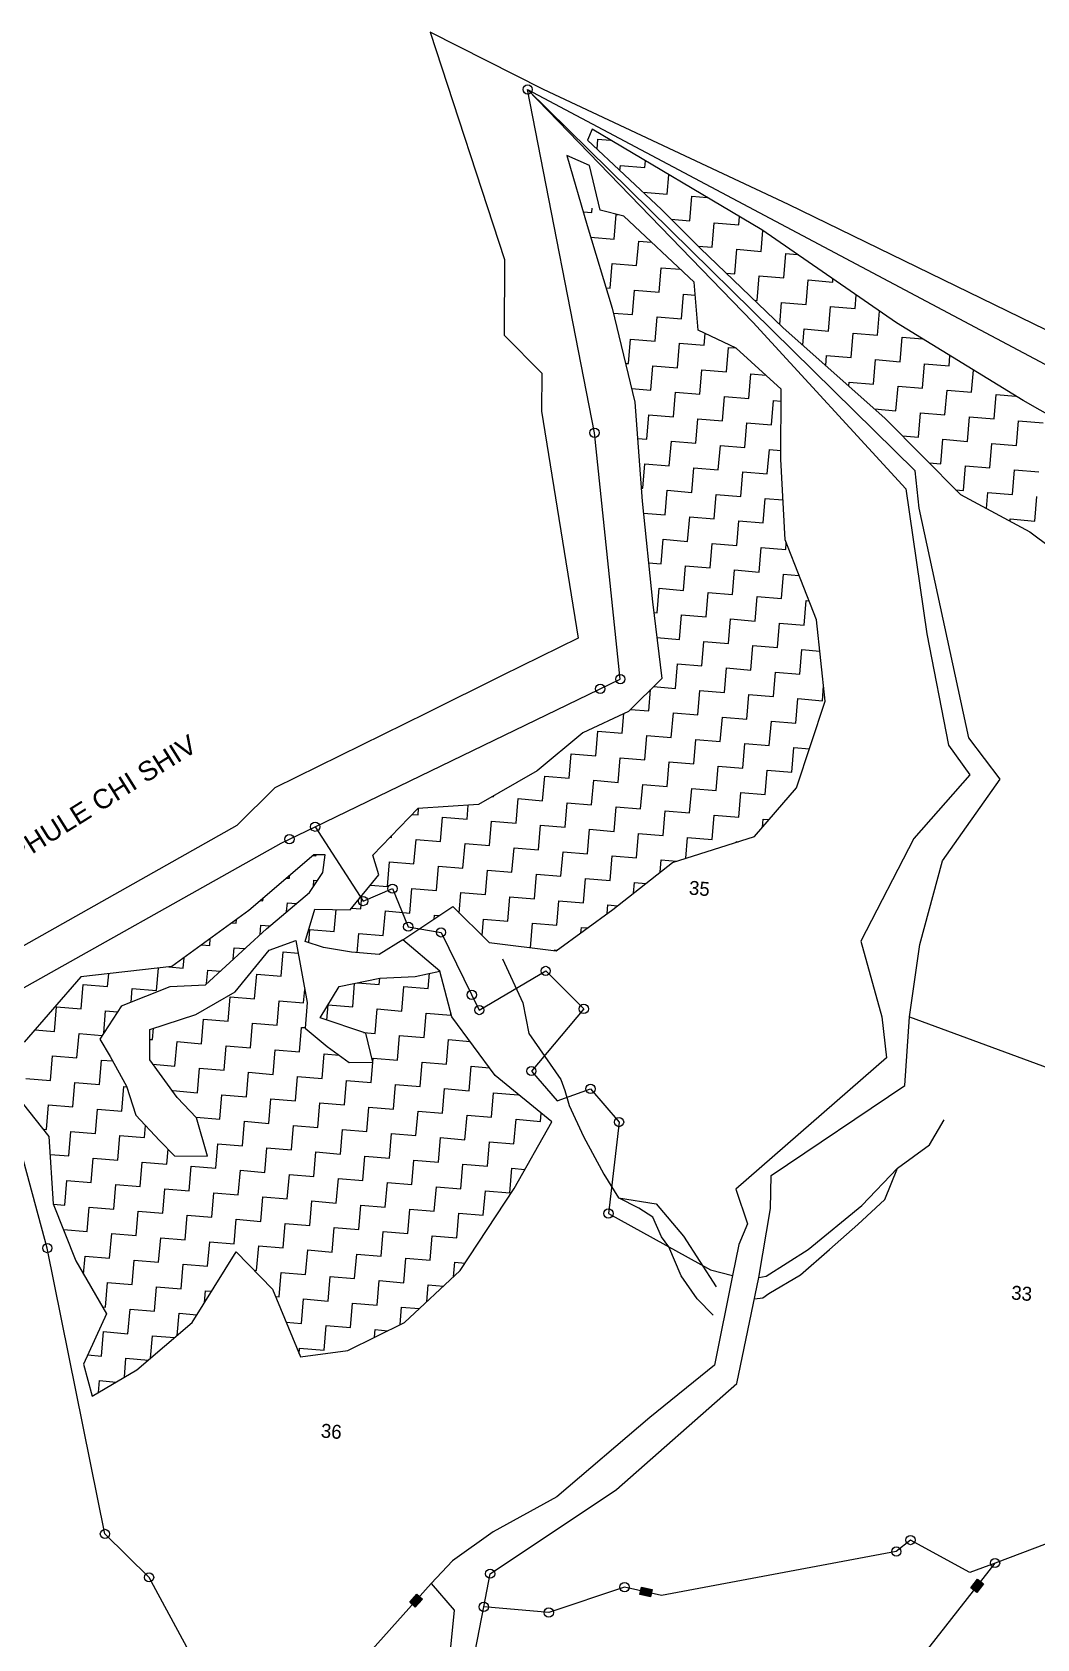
# Model space of a CAD drawing. Header units: metres. Extents: x 315709 to 318108, y 1893429 to 1895898.
# Drawn here: x 316225 to 316739, y 1894870 to 1895691 of the extents above; entities that cross this region are included whole.
import ezdxf

# ---------------------------------------------------------------- set-up
doc = ezdxf.new("R2010")
doc.units = ezdxf.units.M
doc.header["$MEASUREMENT"] = 0
for name, color, linetype in [('LINE_WATER', 4, 'Continuous'), ('POLY_HATCH', 12, 'Continuous'), ('POLY_PARCEL', 6, 'Continuous'), ('POLY_WATER', 4, 'Continuous'), ('TEXT_MAPOUT', 7, 'Continuous'), ('TEXT_PARCEL', 7, 'Continuous'), ('V_BOUND_LINE', 7, 'Continuous'), ('VILLAGE BOUNDRY', 5, 'Continuous')]:
    doc.layers.add(name, color=color, linetype=linetype)
doc.styles.get("Standard").update_dxf_attribs({"font": 'arial.ttf'})
doc.styles.add('TEXT_MAP', font='')
doc.styles.get('TEXT_MAP').set_extended_font_data('Kruti Dev 050')

msp = doc.modelspace()

# ---------------------------------------------------------------- hatches: boundary and pattern name
for points in [[(316711.68, 1894897.69), (316708.68, 1894900.04), (316705.28, 1894895.71), (316708.28, 1894893.36)], [(316424.86, 1894889.94), (316422.02, 1894892.48), (316418.35, 1894888.37), (316421.19, 1894885.83)], [(316541.4, 1894891.08), (316542.24, 1894894.8), (316536.87, 1894896.01), (316536.03, 1894892.3)]]:
    msp.add_hatch(color=256).paths.add_polyline_path(points)

# ---------------------------------------------------------------- linework, layer by layer
for p, q in [((316705.28, 1894895.71), (316708.68, 1894900.04)), ((316708.68, 1894900.04), (316711.68, 1894897.69)), ((316418.35, 1894888.37), (316422.02, 1894892.48)), ((316422.02, 1894892.48), (316424.86, 1894889.94)), ((316536.03, 1894892.3), (316536.87, 1894896.01)), ((316541.4, 1894891.08), (316536.03, 1894892.3)), ((316536.87, 1894896.01), (316542.24, 1894894.8)), ((316542.24, 1894894.8), (316541.4, 1894891.08)), ((316708.28, 1894893.36), (316705.28, 1894895.71)), ((316711.68, 1894897.69), (316708.28, 1894893.36)), ((316421.19, 1894885.83), (316418.35, 1894888.37)), ((316424.86, 1894889.94), (316421.19, 1894885.83))]:
    msp.add_line(p, q)
for centre in [(316478.65, 1895661.52), (316512.87, 1895486.03), (316526.02, 1895360.14), (316515.75, 1895355.17), (316370.04, 1895284.67), (316356.9, 1895278.31), (316409.57, 1895253.04), (316394.55, 1895246.68), (316417.6, 1895233.59), (316434.38, 1895230.67), (316487.88, 1895210.97), (316450.1, 1895198.75), (316453.94, 1895190.97), (316507.35, 1895191.58), (316480.56, 1895159.81), (316510.8, 1895150.69), (316525.39, 1895133.73), (316519.96, 1895086.98), (316233.11, 1895069.32), (316262.58, 1894923.21), (316667.1, 1894914.19), (316674.36, 1894920.08), (316717.59, 1894908.33), (316285.13, 1894901.02), (316459.48, 1894902.88), (316528.21, 1894896.02), (316456.23, 1894885.93), (316489.46, 1894883.02)]:
    msp.add_circle(centre, 2.36)
at = {"layer": 'LINE_WATER'}
for p, q in [((316465.83, 1895217.2), (316476.19, 1895194.66)), ((316476.19, 1895194.66), (316479.21, 1895178.98)), ((316479.21, 1895178.98), (316495.6, 1895155.56)), ((316495.6, 1895155.56), (316497.64, 1895149.87)), ((316497.64, 1895149.87), (316499.83, 1895142.11)), ((316499.83, 1895142.11), (316507.15, 1895126.33)), ((316684.04, 1895122.12), (316691.63, 1895134.84)), ((316507.15, 1895126.33), (316517.67, 1895107.13)), ((316667.8, 1895110.12), (316684.04, 1895122.12)), ((316517.67, 1895107.13), (316525.06, 1895095.02)), ((316649.42, 1895091.16), (316667.8, 1895110.12)), ((316661.18, 1895094.21), (316667.8, 1895110.12)), ((316525.06, 1895095.02), (316544.38, 1895091.86)), ((316535.46, 1895089.65), (316525.06, 1895095.02)), ((316542.58, 1895085.17), (316535.46, 1895089.65)), ((316544.38, 1895091.86), (316558.25, 1895075.48)), ((316622.04, 1895068.6), (316649.42, 1895091.16)), ((316647.36, 1895081.39), (316661.18, 1895094.21)), ((316547.11, 1895075.01), (316542.58, 1895085.17)), ((316632.93, 1895068.62), (316647.36, 1895081.39)), ((316550.91, 1895069.96), (316547.11, 1895075.01)), ((316558.25, 1895075.48), (316575.05, 1895049.54)), ((316557.17, 1895055.07), (316550.91, 1895069.96)), ((316600.65, 1895054.92), (316622.04, 1895068.6)), ((316618.15, 1895055.57), (316632.93, 1895068.62)), ((316565.31, 1895043.39), (316557.17, 1895055.07)), ((316596.83, 1895054.25), (316600.65, 1895054.92)), ((316602.03, 1895046.18), (316618.15, 1895055.57)), ((316573.53, 1895035.07), (316565.31, 1895043.39)), ((316594.58, 1895043.42), (316598.91, 1895043.84)), ((316598.91, 1895043.84), (316602.03, 1895046.18))]:
    msp.add_line(p, q, dxfattribs=at)
at = {"layer": 'POLY_HATCH'}
for p, q in [((316511.62, 1895641.14), (316509.23, 1895635.58)), ((316598.37, 1895589.76), (316511.62, 1895641.14)), ((316509.23, 1895635.58), (316547.16, 1895600.17)), ((316510.3, 1895622.59), (316498.69, 1895627.76)), ((316498.69, 1895627.76), (316509.03, 1895591.9)), ((316515.66, 1895599.85), (316510.3, 1895622.59)), ((316527.77, 1895596.69), (316515.66, 1895599.85)), ((316547.16, 1895600.17), (316567.01, 1895580.24)), ((316509.03, 1895591.9), (316521.89, 1895549.74)), ((316563.75, 1895562.98), (316527.77, 1895596.69)), ((316667.15, 1895542.17), (316598.37, 1895589.76)), ((316567.01, 1895580.24), (316609.11, 1895539.92)), ((316565.89, 1895538.46), (316563.75, 1895562.98)), ((316521.89, 1895549.74), (316533.48, 1895501.6)), ((316609.11, 1895539.92), (316661.44, 1895493.37)), ((316732.02, 1895502.52), (316667.15, 1895542.17)), ((316585.31, 1895529.23), (316565.89, 1895538.46)), ((316608.32, 1895508.28), (316585.31, 1895529.23)), ((316608, 1895472.55), (316608.32, 1895508.28)), ((316533.48, 1895501.6), (316537.26, 1895451.07)), ((316791.28, 1895468.65), (316732.02, 1895502.52)), ((316661.44, 1895493.37), (316699.88, 1895454.43)), ((316610.27, 1895431.27), (316608, 1895472.55)), ((316537.26, 1895451.07), (316542.49, 1895399.65)), ((316699.88, 1895454.43), (316735.4, 1895435.34)), ((316735.4, 1895435.34), (316759.71, 1895417.19)), ((316626.28, 1895390.37), (316610.27, 1895431.27)), ((316542.49, 1895399.65), (316547.22, 1895360.45)), ((316630.82, 1895348.91), (316626.28, 1895390.37)), ((316547.22, 1895360.45), (316530.19, 1895343.62)), ((316530.19, 1895343.62), (316506.8, 1895332.63)), ((316616.06, 1895304.49), (316630.82, 1895348.91)), ((316506.8, 1895332.63), (316483.47, 1895313.28)), ((316483.47, 1895313.28), (316453.46, 1895296)), ((316594.56, 1895279.65), (316616.06, 1895304.49)), ((316422.44, 1895294.03), (316399.49, 1895270.08)), ((316453.46, 1895296), (316422.44, 1895294.03)), ((316552.7, 1895266.41), (316594.56, 1895279.65)), ((316369.42, 1895270.31), (316336.19, 1895241.89)), ((316375.1, 1895270.26), (316369.42, 1895270.31)), ((316373.93, 1895261.34), (316375.1, 1895270.26)), ((316402.64, 1895260.14), (316399.49, 1895270.08)), ((316367.07, 1895251.11), (316373.93, 1895261.34)), ((316387.94, 1895242.17), (316402.64, 1895260.14)), ((316522.12, 1895242.34), (316552.7, 1895266.41)), ((316345.1, 1895232.54), (316367.07, 1895251.11)), ((316414.93, 1895226.94), (316440.34, 1895243.84)), ((316440.34, 1895243.84), (316459, 1895225.54)), ((316336.19, 1895241.89), (316296.85, 1895213.22)), ((316364.98, 1895226.08), (316369.95, 1895242.47)), ((316369.95, 1895242.47), (316387.94, 1895242.17)), ((316493.3, 1895221.16), (316522.12, 1895242.34)), ((316313.9, 1895203.95), (316345.1, 1895232.54)), ((316329.2, 1895200.27), (316346.59, 1895221.62)), ((316346.59, 1895221.62), (316360.21, 1895226.48)), ((316360.21, 1895226.48), (316365.97, 1895194.8)), ((316374.32, 1895222.9), (316364.98, 1895226.08)), ((316388.53, 1895220.52), (316374.32, 1895222.9)), ((316402.84, 1895219.32), (316388.53, 1895220.52)), ((316414.93, 1895226.94), (316402.84, 1895219.32)), ((316433.78, 1895210.91), (316414.93, 1895226.94)), ((316459, 1895225.54), (316493.3, 1895221.16)), ((316296.85, 1895213.22), (316250.32, 1895207.97)), ((316421.12, 1895208.19), (316433.78, 1895210.91)), ((316439.84, 1895187.58), (316433.78, 1895210.91)), ((316250.32, 1895207.97), (316221.25, 1895174.64)), ((316270.97, 1895193.14), (316296, 1895203.04)), ((316296, 1895203.04), (316313.9, 1895203.95)), ((316372.53, 1895187.05), (316382.27, 1895203.04)), ((316382.27, 1895203.04), (316403.04, 1895207.31)), ((316403.04, 1895207.31), (316421.12, 1895208.19)), ((316309.03, 1895188.76), (316329.2, 1895200.27)), ((316365.97, 1895194.8), (316364.87, 1895181.69)), ((316270.97, 1895193.14), (316259.93, 1895176.06)), ((316285.57, 1895181.12), (316309.03, 1895188.76)), ((316395.88, 1895179.1), (316372.53, 1895187.05)), ((316462.09, 1895157.57), (316439.84, 1895187.58)), ((316285.47, 1895165.52), (316285.57, 1895181.12)), ((316364.87, 1895181.69), (316376.1, 1895172.35)), ((316399.45, 1895164.4), (316395.88, 1895179.1)), ((316259.93, 1895176.06), (316265.2, 1895167.22)), ((316376.1, 1895172.35), (316387.43, 1895164.21)), ((316265.2, 1895167.22), (316273.55, 1895152.12)), ((316299.48, 1895146.35), (316285.47, 1895165.52)), ((316387.43, 1895164.21), (316399.45, 1895164.4)), ((316490.96, 1895133.85), (316462.09, 1895157.57)), ((316217.09, 1895147.6), (316233.98, 1895126.4)), ((316273.55, 1895152.12), (316278.31, 1895137.32)), ((316309.42, 1895135.92), (316299.48, 1895146.35)), ((316278.31, 1895137.32), (316290.44, 1895124.31)), ((316314.98, 1895116.26), (316309.42, 1895135.92)), ((316471.73, 1895099.7), (316490.96, 1895133.85)), ((316233.98, 1895126.4), (316236.06, 1895091.99)), ((316290.44, 1895124.31), (316298.19, 1895116.46)), ((316298.19, 1895116.46), (316314.98, 1895116.26)), ((316444.24, 1895057.87), (316471.73, 1895099.7)), ((316236.06, 1895091.99), (316247.72, 1895062.87)), ((316307.17, 1895031.27), (316329.62, 1895067.44)), ((316329.62, 1895067.44), (316348.22, 1895048.39)), ((316247.72, 1895062.87), (316263.35, 1895035.69)), ((316415.74, 1895031.33), (316444.24, 1895057.87)), ((316348.22, 1895048.39), (316362.46, 1895013.72)), ((316263.35, 1895035.69), (316251.69, 1895010.03)), ((316278.86, 1895007), (316307.17, 1895031.27)), ((316386.74, 1895017.02), (316415.74, 1895031.33)), ((316362.46, 1895013.72), (316386.74, 1895017.02)), ((316251.69, 1895010.03), (316256.04, 1894993.69)), ((316256.04, 1894993.69), (316278.86, 1895007))]:
    msp.add_line(p, q, dxfattribs=at)
at = {"layer": 'POLY_HATCH', "linetype": 'Continuous'}
for p, q in [((316514.13, 1895631), (316514.56, 1895636.18)), ((316514.56, 1895636.18), (316520.87, 1895635.66)), ((316525.83, 1895620.08), (316526.04, 1895622.61)), ((316526.04, 1895622.61), (316538.57, 1895621.57)), ((316538.57, 1895621.57), (316538.86, 1895625.01)), ((316550.05, 1895607.99), (316550.87, 1895617.89)), ((316537.67, 1895609.03), (316550.05, 1895607.99)), ((316561.53, 1895594.42), (316562.57, 1895606.95)), ((316562.57, 1895606.95), (316570.46, 1895606.29)), ((316506.99, 1895598.98), (316511.42, 1895598.61)), ((316511.42, 1895598.61), (316511.61, 1895600.9)), ((316522.9, 1895585.03), (316523.95, 1895597.56)), ((316523.95, 1895597.56), (316524.64, 1895597.5)), ((316552.1, 1895595.21), (316561.53, 1895594.42)), ((316573.01, 1895580.85), (316574.05, 1895593.38)), ((316574.05, 1895593.38), (316586.58, 1895592.33)), ((316586.58, 1895592.33), (316586.93, 1895596.54)), ((316598.06, 1895578.76), (316598.95, 1895589.36)), ((316510.82, 1895586.04), (316522.9, 1895585.03)), ((316534.38, 1895571.46), (316535.43, 1895583.99)), ((316535.43, 1895583.99), (316541.9, 1895583.45)), ((316565.81, 1895581.45), (316573.01, 1895580.85)), ((316520.81, 1895559.98), (316521.86, 1895572.51)), ((316521.86, 1895572.51), (316534.38, 1895571.46)), ((316584.49, 1895567.28), (316585.53, 1895579.8)), ((316585.53, 1895579.8), (316598.06, 1895578.76)), ((316609.54, 1895565.18), (316610.59, 1895577.71)), ((316610.59, 1895577.71), (316616.5, 1895577.22)), ((316545.86, 1895557.89), (316546.91, 1895570.41)), ((316546.91, 1895570.41), (316556.69, 1895569.6)), ((316580.17, 1895567.64), (316584.49, 1895567.28)), ((316595.97, 1895553.7), (316597.01, 1895566.23)), ((316597.01, 1895566.23), (316609.54, 1895565.18)), ((316621.02, 1895551.61), (316622.07, 1895564.14)), ((316622.07, 1895564.14), (316634.59, 1895563.09)), ((316634.59, 1895563.09), (316634.72, 1895564.61)), ((316518.71, 1895560.16), (316520.81, 1895559.98)), ((316532.29, 1895546.41), (316533.34, 1895558.93)), ((316533.34, 1895558.93), (316545.86, 1895557.89)), ((316557.34, 1895544.32), (316558.39, 1895556.84)), ((316558.39, 1895556.84), (316564.33, 1895556.35)), ((316646.07, 1895549.52), (316646.65, 1895556.36)), ((316594.6, 1895553.82), (316595.97, 1895553.7)), ((316607.56, 1895541.41), (316608.49, 1895552.66)), ((316608.49, 1895552.66), (316621.02, 1895551.61)), ((316632.5, 1895538.04), (316633.55, 1895550.57)), ((316633.55, 1895550.57), (316646.07, 1895549.52)), ((316657.55, 1895535.95), (316658.57, 1895548.11)), ((316522.49, 1895547.23), (316532.29, 1895546.41)), ((316543.77, 1895532.84), (316544.82, 1895545.36)), ((316544.82, 1895545.36), (316557.34, 1895544.32)), ((316530.2, 1895521.36), (316531.24, 1895533.88)), ((316531.24, 1895533.88), (316543.77, 1895532.84)), ((316555.25, 1895519.26), (316556.3, 1895531.79)), ((316556.3, 1895531.79), (316568.82, 1895530.74)), ((316568.82, 1895530.74), (316569.33, 1895536.82)), ((316619.29, 1895530.86), (316619.98, 1895539.09)), ((316619.98, 1895539.09), (316632.5, 1895538.04)), ((316643.98, 1895524.47), (316645.03, 1895536.99)), ((316645.03, 1895536.99), (316657.55, 1895535.95)), ((316669.03, 1895522.37), (316670.08, 1895534.9)), ((316670.08, 1895534.9), (316680.46, 1895534.03)), ((316580.3, 1895517.17), (316581.35, 1895529.7)), ((316581.35, 1895529.7), (316584.95, 1895529.4)), ((316631.03, 1895520.42), (316631.46, 1895525.51)), ((316631.46, 1895525.51), (316643.98, 1895524.47)), ((316655.46, 1895510.89), (316656.51, 1895523.42)), ((316656.51, 1895523.42), (316669.03, 1895522.37)), ((316694.09, 1895520.28), (316694.52, 1895525.44)), ((316528.69, 1895521.48), (316530.2, 1895521.36)), ((316541.68, 1895507.78), (316542.72, 1895520.31)), ((316542.72, 1895520.31), (316555.25, 1895519.26)), ((316566.73, 1895505.69), (316567.78, 1895518.22)), ((316567.78, 1895518.22), (316580.3, 1895517.17)), ((316591.78, 1895503.6), (316592.83, 1895516.13)), ((316592.83, 1895516.13), (316600.4, 1895515.49)), ((316680.51, 1895508.8), (316681.56, 1895521.33)), ((316681.56, 1895521.33), (316694.09, 1895520.28)), ((316705.57, 1895506.71), (316706.52, 1895518.1)), ((316531.8, 1895508.61), (316541.68, 1895507.78)), ((316553.16, 1895494.21), (316554.21, 1895506.74)), ((316554.21, 1895506.74), (316566.73, 1895505.69)), ((316642.77, 1895509.97), (316642.94, 1895511.94)), ((316642.94, 1895511.94), (316655.46, 1895510.89)), ((316666.94, 1895497.32), (316667.99, 1895509.85)), ((316667.99, 1895509.85), (316680.51, 1895508.8)), ((316691.99, 1895495.23), (316693.04, 1895507.76)), ((316693.04, 1895507.76), (316705.57, 1895506.71)), ((316578.21, 1895492.12), (316579.26, 1895504.64)), ((316579.26, 1895504.64), (316591.78, 1895503.6)), ((316603.26, 1895490.03), (316604.31, 1895502.55)), ((316604.31, 1895502.55), (316608.27, 1895502.22)), ((316655.96, 1895498.24), (316666.94, 1895497.32)), ((316717.05, 1895493.14), (316718.09, 1895505.66)), ((316718.09, 1895505.66), (316728.26, 1895504.81)), ((316539.59, 1895482.73), (316540.63, 1895495.26)), ((316540.63, 1895495.26), (316553.16, 1895494.21)), ((316564.64, 1895480.64), (316565.69, 1895493.16)), ((316565.69, 1895493.16), (316578.21, 1895492.12)), ((316589.69, 1895478.55), (316590.74, 1895491.07)), ((316590.74, 1895491.07), (316603.26, 1895490.03)), ((316678.42, 1895483.75), (316679.47, 1895496.28)), ((316679.47, 1895496.28), (316691.99, 1895495.23)), ((316703.47, 1895481.66), (316704.52, 1895494.18)), ((316704.52, 1895494.18), (316717.05, 1895493.14)), ((316728.53, 1895479.56), (316729.57, 1895492.09)), ((316729.57, 1895492.09), (316742.1, 1895491.04)), ((316534.87, 1895483.13), (316539.59, 1895482.73)), ((316670.26, 1895484.43), (316678.42, 1895483.75)), ((316689.9, 1895470.18), (316690.95, 1895482.7)), ((316690.95, 1895482.7), (316703.47, 1895481.66)), ((316551.07, 1895469.16), (316552.11, 1895481.68)), ((316552.11, 1895481.68), (316564.64, 1895480.64)), ((316576.12, 1895467.07), (316577.17, 1895479.59)), ((316577.17, 1895479.59), (316589.69, 1895478.55)), ((316601.17, 1895464.97), (316602.22, 1895477.5)), ((316602.22, 1895477.5), (316608.04, 1895477.01)), ((316714.95, 1895468.08), (316716, 1895480.61)), ((316716, 1895480.61), (316728.53, 1895479.56)), ((316537.49, 1895457.68), (316538.54, 1895470.2)), ((316538.54, 1895470.2), (316551.07, 1895469.16)), ((316562.55, 1895455.59), (316563.59, 1895468.11)), ((316563.59, 1895468.11), (316576.12, 1895467.07)), ((316587.6, 1895453.49), (316588.65, 1895466.02)), ((316588.65, 1895466.02), (316601.17, 1895464.97)), ((316683.83, 1895470.68), (316689.9, 1895470.18)), ((316701.38, 1895456.6), (316702.43, 1895469.13)), ((316702.43, 1895469.13), (316714.95, 1895468.08)), ((316726.43, 1895454.51), (316727.48, 1895467.04)), ((316727.48, 1895467.04), (316740.01, 1895465.99)), ((316536.76, 1895457.74), (316537.49, 1895457.68)), ((316548.97, 1895444.11), (316550.02, 1895456.63)), ((316550.02, 1895456.63), (316562.55, 1895455.59)), ((316574.03, 1895442.01), (316575.07, 1895454.54)), ((316575.07, 1895454.54), (316587.6, 1895453.49)), ((316599.08, 1895439.92), (316600.13, 1895452.45)), ((316600.13, 1895452.45), (316609.15, 1895451.69)), ((316697.4, 1895456.94), (316701.38, 1895456.6)), ((316713.22, 1895447.26), (316713.91, 1895455.56)), ((316713.91, 1895455.56), (316726.43, 1895454.51)), ((316737.91, 1895440.94), (316738.96, 1895453.47)), ((316537.88, 1895445.03), (316548.97, 1895444.11)), ((316560.45, 1895430.53), (316561.5, 1895443.06)), ((316561.5, 1895443.06), (316574.03, 1895442.01)), ((316585.51, 1895428.44), (316586.55, 1895440.97)), ((316586.55, 1895440.97), (316599.08, 1895439.92)), ((316725.29, 1895440.78), (316725.39, 1895441.99)), ((316725.39, 1895441.99), (316737.91, 1895440.94)), ((316546.88, 1895419.05), (316547.93, 1895431.58)), ((316547.93, 1895431.58), (316560.45, 1895430.53)), ((316571.93, 1895416.96), (316572.98, 1895429.49)), ((316572.98, 1895429.49), (316585.51, 1895428.44)), ((316596.99, 1895414.87), (316598.03, 1895427.39)), ((316598.03, 1895427.39), (316610.56, 1895426.35)), ((316610.56, 1895426.35), (316610.85, 1895429.8)), ((316540.46, 1895419.59), (316546.88, 1895419.05)), ((316558.36, 1895405.48), (316559.41, 1895418.01)), ((316559.41, 1895418.01), (316571.93, 1895416.96)), ((316583.41, 1895403.39), (316584.46, 1895415.91)), ((316584.46, 1895415.91), (316596.99, 1895414.87)), ((316608.47, 1895401.3), (316609.51, 1895413.82)), ((316609.51, 1895413.82), (316617.36, 1895413.17)), ((316544.79, 1895394), (316545.84, 1895406.53)), ((316545.84, 1895406.53), (316558.36, 1895405.48)), ((316569.84, 1895391.91), (316570.89, 1895404.43)), ((316570.89, 1895404.43), (316583.41, 1895403.39)), ((316594.89, 1895389.82), (316595.94, 1895402.34)), ((316595.94, 1895402.34), (316608.47, 1895401.3)), ((316619.95, 1895387.72), (316620.99, 1895400.25)), ((316620.99, 1895400.25), (316622.46, 1895400.13)), ((316543.16, 1895394.14), (316544.79, 1895394)), ((316556.27, 1895380.43), (316557.32, 1895392.95)), ((316557.32, 1895392.95), (316569.84, 1895391.91)), ((316581.32, 1895378.34), (316582.37, 1895390.86)), ((316582.37, 1895390.86), (316594.89, 1895389.82)), ((316606.37, 1895376.24), (316607.42, 1895388.77)), ((316607.42, 1895388.77), (316619.95, 1895387.72)), ((316544.69, 1895381.39), (316556.27, 1895380.43)), ((316567.75, 1895366.86), (316568.8, 1895379.38)), ((316568.8, 1895379.38), (316581.32, 1895378.34)), ((316592.8, 1895364.76), (316593.85, 1895377.29)), ((316593.85, 1895377.29), (316606.37, 1895376.24)), ((316617.85, 1895362.67), (316618.9, 1895375.2)), ((316618.9, 1895375.2), (316628.02, 1895374.44)), ((316554.18, 1895355.38), (316555.22, 1895367.9)), ((316555.22, 1895367.9), (316567.75, 1895366.86)), ((316579.23, 1895353.28), (316580.28, 1895365.81)), ((316580.28, 1895365.81), (316592.8, 1895364.76)), ((316604.28, 1895351.19), (316605.33, 1895363.72)), ((316605.33, 1895363.72), (316617.85, 1895362.67)), ((316540.6, 1895343.9), (316541.52, 1895354.81)), ((316543.03, 1895356.31), (316554.18, 1895355.38)), ((316565.66, 1895341.8), (316566.7, 1895354.33)), ((316566.7, 1895354.33), (316579.23, 1895353.28)), ((316590.71, 1895339.71), (316591.76, 1895352.24)), ((316591.76, 1895352.24), (316604.28, 1895351.19)), ((316629.33, 1895349.1), (316629.97, 1895356.67)), ((316527.03, 1895332.42), (316527.88, 1895342.53)), ((316531.27, 1895344.68), (316540.6, 1895343.9)), ((316552.08, 1895330.32), (316553.13, 1895342.85)), ((316553.13, 1895342.85), (316565.66, 1895341.8)), ((316615.76, 1895337.62), (316616.81, 1895350.14)), ((316616.81, 1895350.14), (316629.33, 1895349.1)), ((316577.14, 1895328.23), (316578.18, 1895340.76)), ((316578.18, 1895340.76), (316590.71, 1895339.71)), ((316602.19, 1895326.14), (316603.24, 1895338.66)), ((316603.24, 1895338.66), (316615.76, 1895337.62)), ((316513.46, 1895320.94), (316514.51, 1895333.46)), ((316514.51, 1895333.46), (316527.03, 1895332.42)), ((316538.51, 1895318.84), (316539.56, 1895331.37)), ((316539.56, 1895331.37), (316552.08, 1895330.32)), ((316563.56, 1895316.75), (316564.61, 1895329.28)), ((316564.61, 1895329.28), (316577.14, 1895328.23)), ((316588.62, 1895314.66), (316589.66, 1895327.18)), ((316589.66, 1895327.18), (316602.19, 1895326.14)), ((316499.89, 1895309.46), (316500.93, 1895321.98)), ((316500.93, 1895321.98), (316513.46, 1895320.94)), ((316524.94, 1895307.36), (316525.99, 1895319.89)), ((316525.99, 1895319.89), (316538.51, 1895318.84)), ((316549.99, 1895305.27), (316551.04, 1895317.8)), ((316551.04, 1895317.8), (316563.56, 1895316.75)), ((316613.67, 1895312.57), (316614.72, 1895325.09)), ((316614.72, 1895325.09), (316622.68, 1895324.43)), ((316486.31, 1895297.97), (316487.36, 1895310.5)), ((316487.36, 1895310.5), (316499.89, 1895309.46)), ((316575.05, 1895303.18), (316576.09, 1895315.7)), ((316576.09, 1895315.7), (316588.62, 1895314.66)), ((316600.1, 1895301.09), (316601.14, 1895313.61)), ((316601.14, 1895313.61), (316613.67, 1895312.57)), ((316511.37, 1895295.88), (316512.41, 1895308.41)), ((316512.41, 1895308.41), (316524.94, 1895307.36)), ((316536.42, 1895293.79), (316537.47, 1895306.32)), ((316537.47, 1895306.32), (316549.99, 1895305.27)), ((316561.47, 1895291.7), (316562.52, 1895304.22)), ((316562.52, 1895304.22), (316575.05, 1895303.18)), ((316586.53, 1895289.61), (316587.57, 1895302.13)), ((316587.57, 1895302.13), (316600.1, 1895301.09)), ((316422.64, 1895290.68), (316422.92, 1895294.06)), ((316447.69, 1895288.59), (316448.28, 1895295.67)), ((316460.62, 1895300.12), (316461.26, 1895300.07)), ((316461.26, 1895300.07), (316461.3, 1895300.51)), ((316472.74, 1895286.49), (316473.79, 1895299.02)), ((316473.79, 1895299.02), (316486.31, 1895297.97)), ((316497.79, 1895284.4), (316498.84, 1895296.93)), ((316498.84, 1895296.93), (316511.37, 1895295.88)), ((316522.85, 1895282.31), (316523.89, 1895294.84)), ((316523.89, 1895294.84), (316536.42, 1895293.79)), ((316419.49, 1895290.94), (316422.64, 1895290.68)), ((316434.12, 1895277.11), (316435.16, 1895289.63)), ((316435.16, 1895289.63), (316447.69, 1895288.59)), ((316459.17, 1895275.01), (316460.22, 1895287.54)), ((316460.22, 1895287.54), (316472.74, 1895286.49)), ((316484.22, 1895272.92), (316485.27, 1895285.45)), ((316485.27, 1895285.45), (316497.79, 1895284.4)), ((316547.9, 1895280.22), (316548.95, 1895292.74)), ((316548.95, 1895292.74), (316561.47, 1895291.7)), ((316572.95, 1895278.13), (316574, 1895290.65)), ((316574, 1895290.65), (316586.53, 1895289.61)), ((316598.71, 1895284.45), (316599.05, 1895288.56)), ((316599.05, 1895288.56), (316602.05, 1895288.31)), ((316408.29, 1895279.26), (316409.06, 1895279.2)), ((316409.06, 1895279.2), (316409.14, 1895280.15)), ((316420.54, 1895265.63), (316421.59, 1895278.15)), ((316421.59, 1895278.15), (316434.12, 1895277.11)), ((316509.28, 1895270.83), (316510.32, 1895283.36)), ((316510.32, 1895283.36), (316522.85, 1895282.31)), ((316534.33, 1895268.74), (316535.37, 1895281.26)), ((316535.37, 1895281.26), (316547.9, 1895280.22)), ((316559.54, 1895268.58), (316560.43, 1895279.17)), ((316560.43, 1895279.17), (316572.95, 1895278.13)), ((316585.45, 1895276.77), (316585.48, 1895277.08)), ((316585.48, 1895277.08), (316586.22, 1895277.02)), ((316368.98, 1895269.93), (316370.44, 1895269.81)), ((316370.44, 1895269.81), (316370.48, 1895270.3)), ((316445.6, 1895263.53), (316446.64, 1895276.06)), ((316446.64, 1895276.06), (316459.17, 1895275.01)), ((316470.65, 1895261.44), (316471.7, 1895273.97)), ((316471.7, 1895273.97), (316484.22, 1895272.92)), ((316495.7, 1895259.35), (316496.75, 1895271.88)), ((316496.75, 1895271.88), (316509.28, 1895270.83)), ((316520.76, 1895257.26), (316521.8, 1895269.78)), ((316521.8, 1895269.78), (316534.33, 1895268.74)), ((316406.97, 1895254.15), (316408.02, 1895266.67)), ((316408.02, 1895266.67), (316420.54, 1895265.63)), ((316432.02, 1895252.05), (316433.07, 1895264.58)), ((316433.07, 1895264.58), (316445.6, 1895263.53)), ((316457.08, 1895249.96), (316458.12, 1895262.49)), ((316458.12, 1895262.49), (316470.65, 1895261.44)), ((316482.13, 1895247.87), (316483.18, 1895260.4)), ((316483.18, 1895260.4), (316495.7, 1895259.35)), ((316546.33, 1895261.4), (316546.85, 1895267.69)), ((316546.85, 1895267.69), (316554.68, 1895267.04)), ((316355.55, 1895258.44), (316356.87, 1895258.33)), ((316356.87, 1895258.33), (316356.98, 1895259.67)), ((316369.14, 1895254.19), (316369.39, 1895257.29)), ((316369.39, 1895257.29), (316371.11, 1895257.14)), ((316398.33, 1895254.87), (316406.97, 1895254.15)), ((316418.45, 1895240.57), (316419.5, 1895253.1)), ((316419.5, 1895253.1), (316432.02, 1895252.05)), ((316507.18, 1895245.78), (316508.23, 1895258.3)), ((316508.23, 1895258.3), (316520.76, 1895257.26)), ((316532.83, 1895250.77), (316533.28, 1895256.21)), ((316533.28, 1895256.21), (316539.12, 1895255.72)), ((316342.11, 1895246.95), (316343.29, 1895246.85)), ((316343.29, 1895246.85), (316343.39, 1895248.05)), ((316355.44, 1895241.28), (316355.82, 1895245.81)), ((316355.82, 1895245.81), (316360.35, 1895245.43)), ((316393.4, 1895242.67), (316393.97, 1895249.54)), ((316443.68, 1895240.57), (316444.55, 1895251.01)), ((316444.55, 1895251.01), (316457.08, 1895249.96)), ((316468.56, 1895236.39), (316469.6, 1895248.92)), ((316469.6, 1895248.92), (316482.13, 1895247.87)), ((316493.61, 1895234.3), (316494.66, 1895246.82)), ((316494.66, 1895246.82), (316507.18, 1895245.78)), ((316519.34, 1895240.29), (316519.71, 1895244.73)), ((316519.71, 1895244.73), (316524.64, 1895244.32)), ((316327.5, 1895235.56), (316329.72, 1895235.37)), ((316329.72, 1895235.37), (316329.88, 1895237.29)), ((316379.83, 1895231.19), (316380.75, 1895242.29)), ((316388.67, 1895243.06), (316393.4, 1895242.67)), ((316404.88, 1895229.09), (316405.93, 1895241.62)), ((316405.93, 1895241.62), (316418.45, 1895240.57)), ((316430.81, 1895237.5), (316430.98, 1895239.53)), ((316430.98, 1895239.53), (316433.54, 1895239.31)), ((316455.34, 1895229.14), (316456.03, 1895237.44)), ((316456.03, 1895237.44), (316468.56, 1895236.39)), ((316316.15, 1895223.89), (316316.45, 1895227.5)), ((316341.85, 1895229.56), (316342.25, 1895234.33)), ((316342.25, 1895234.33), (316346.77, 1895233.95)), ((316366.74, 1895225.48), (316367.3, 1895232.23)), ((316367.3, 1895232.23), (316379.83, 1895231.19)), ((316391.53, 1895220.27), (316392.35, 1895230.14)), ((316392.35, 1895230.14), (316404.88, 1895229.09)), ((316480.04, 1895222.85), (316481.08, 1895235.34)), ((316481.08, 1895235.34), (316493.61, 1895234.3)), ((316505.9, 1895230.42), (316506.14, 1895233.25)), ((316506.14, 1895233.25), (316509.39, 1895232.98)), ((316311.97, 1895224.24), (316316.15, 1895223.89)), ((316328.19, 1895217.05), (316328.68, 1895222.84)), ((316328.68, 1895222.84), (316334.03, 1895222.4)), ((316352.68, 1895208.23), (316353.73, 1895220.75)), ((316353.73, 1895220.75), (316361.37, 1895220.11)), ((316492.52, 1895221.26), (316492.56, 1895221.77)), ((316492.56, 1895221.77), (316493.98, 1895221.65)), ((316289, 1895200.93), (316289.97, 1895212.44)), ((316295.18, 1895213.03), (316302.58, 1895212.41)), ((316302.58, 1895212.41), (316303.02, 1895217.71)), ((316314.53, 1895204.53), (316315.1, 1895211.36)), ((316315.1, 1895211.36), (316321.42, 1895210.84)), ((316250.38, 1895191.54), (316251.43, 1895204.07)), ((316251.43, 1895204.07), (316263.95, 1895203.02)), ((316263.95, 1895203.02), (316264.5, 1895209.57)), ((316339.11, 1895196.75), (316340.16, 1895209.27)), ((316340.16, 1895209.27), (316352.68, 1895208.23)), ((316389.22, 1895192.56), (316390.23, 1895204.67)), ((316391.67, 1895204.97), (316402.79, 1895204.04)), ((316402.79, 1895204.04), (316403.06, 1895207.31)), ((316414.27, 1895190.47), (316415.31, 1895203)), ((316415.31, 1895203), (316427.84, 1895201.95)), ((316427.84, 1895201.95), (316428.49, 1895209.78)), ((316275.9, 1895195.09), (316276.48, 1895201.98)), ((316276.48, 1895201.98), (316289, 1895200.93)), ((316325.54, 1895185.27), (316326.58, 1895197.79)), ((316326.58, 1895197.79), (316339.11, 1895196.75)), ((316350.59, 1895183.17), (316351.64, 1895195.7)), ((316351.64, 1895195.7), (316364.16, 1895194.65)), ((316364.16, 1895194.65), (316364.74, 1895201.56)), ((316236.81, 1895180.06), (316237.85, 1895192.59)), ((316237.85, 1895192.59), (316250.38, 1895191.54)), ((316261.96, 1895179.2), (316262.91, 1895190.5)), ((316262.91, 1895190.5), (316268.94, 1895189.99)), ((316311.97, 1895173.79), (316313.01, 1895186.31)), ((316313.01, 1895186.31), (316325.54, 1895185.27)), ((316376.04, 1895185.86), (316376.69, 1895193.61)), ((316376.69, 1895193.61), (316389.22, 1895192.56)), ((316400.7, 1895178.99), (316401.74, 1895191.52)), ((316401.74, 1895191.52), (316414.27, 1895190.47)), ((316425.75, 1895176.9), (316426.79, 1895189.42)), ((316426.79, 1895189.42), (316439.32, 1895188.38)), ((316439.32, 1895188.38), (316439.4, 1895189.27)), ((316226.72, 1895180.91), (316236.81, 1895180.06)), ((316248.29, 1895166.49), (316249.33, 1895179.02)), ((316249.33, 1895179.02), (316261.21, 1895178.03)), ((316286.91, 1895175.88), (316287.4, 1895181.71)), ((316337.02, 1895171.69), (316338.06, 1895184.22)), ((316338.06, 1895184.22), (316350.59, 1895183.17)), ((316362.07, 1895169.6), (316363.12, 1895182.13)), ((316363.12, 1895182.13), (316364.9, 1895181.98)), ((316394.75, 1895179.49), (316400.7, 1895178.99)), ((316412.18, 1895165.42), (316413.22, 1895177.94)), ((316413.22, 1895177.94), (316425.75, 1895176.9)), ((316285.54, 1895175.99), (316286.91, 1895175.88)), ((316298.39, 1895162.31), (316299.44, 1895174.83)), ((316299.44, 1895174.83), (316311.97, 1895173.79)), ((316323.45, 1895160.21), (316324.49, 1895172.74)), ((316324.49, 1895172.74), (316337.02, 1895171.69)), ((316348.5, 1895158.12), (316349.54, 1895170.65)), ((316349.54, 1895170.65), (316362.07, 1895169.6)), ((316437.23, 1895163.32), (316438.27, 1895175.85)), ((316438.27, 1895175.85), (316449.21, 1895174.94)), ((316234.71, 1895155.01), (316235.76, 1895167.54)), ((316235.76, 1895167.54), (316248.29, 1895166.49)), ((316259.77, 1895152.92), (316260.81, 1895165.44)), ((316260.81, 1895165.44), (316266.44, 1895164.97)), ((316287.14, 1895163.25), (316298.39, 1895162.31)), ((316373.55, 1895156.03), (316374.6, 1895168.56)), ((316374.6, 1895168.56), (316382.28, 1895167.91)), ((316398.6, 1895153.94), (316399.65, 1895166.46)), ((316399.65, 1895166.46), (316412.18, 1895165.42)), ((316423.66, 1895151.84), (316424.7, 1895164.37)), ((316424.7, 1895164.37), (316437.23, 1895163.32)), ((316448.71, 1895149.75), (316449.75, 1895162.28)), ((316449.75, 1895162.28), (316459.18, 1895161.49)), ((316222.19, 1895156.06), (316234.71, 1895155.01)), ((316246.2, 1895141.44), (316247.24, 1895153.96)), ((316247.24, 1895153.96), (316259.77, 1895152.92)), ((316309.87, 1895148.73), (316310.92, 1895161.26)), ((316310.92, 1895161.26), (316323.45, 1895160.21)), ((316334.93, 1895146.64), (316335.97, 1895159.17)), ((316335.97, 1895159.17), (316348.5, 1895158.12)), ((316359.98, 1895144.55), (316361.02, 1895157.07)), ((316361.02, 1895157.07), (316373.55, 1895156.03)), ((316385.03, 1895142.46), (316386.08, 1895154.98)), ((316386.08, 1895154.98), (316398.6, 1895153.94)), ((316271.25, 1895139.35), (316272.29, 1895151.87)), ((316272.29, 1895151.87), (316273.66, 1895151.76)), ((316297.31, 1895149.33), (316297.35, 1895149.78)), ((316297.35, 1895149.78), (316309.87, 1895148.73)), ((316321.35, 1895135.16), (316322.4, 1895147.69)), ((316322.4, 1895147.69), (316334.93, 1895146.64)), ((316346.41, 1895133.07), (316347.45, 1895145.59)), ((316347.45, 1895145.59), (316359.98, 1895144.55)), ((316410.08, 1895140.36), (316411.13, 1895152.89)), ((316411.13, 1895152.89), (316423.66, 1895151.84)), ((316435.14, 1895138.27), (316436.18, 1895150.8)), ((316436.18, 1895150.8), (316448.71, 1895149.75)), ((316460.19, 1895136.18), (316461.23, 1895148.71)), ((316461.23, 1895148.71), (316473.76, 1895147.66)), ((316473.76, 1895147.66), (316473.79, 1895147.96)), ((316232.62, 1895129.96), (316233.67, 1895142.48)), ((316233.67, 1895142.48), (316246.2, 1895141.44)), ((316257.68, 1895127.87), (316258.72, 1895140.39)), ((316258.72, 1895140.39), (316271.25, 1895139.35)), ((316371.46, 1895130.98), (316372.5, 1895143.5)), ((316372.5, 1895143.5), (316385.03, 1895142.46)), ((316396.51, 1895128.88), (316397.56, 1895141.41)), ((316397.56, 1895141.41), (316410.08, 1895140.36)), ((316421.56, 1895126.79), (316422.61, 1895139.32)), ((316422.61, 1895139.32), (316435.14, 1895138.27)), ((316446.62, 1895124.7), (316447.66, 1895137.23)), ((316447.66, 1895137.23), (316460.19, 1895136.18)), ((316485.24, 1895134.09), (316485.59, 1895138.27)), ((316231.04, 1895130.09), (316232.62, 1895129.96)), ((316244.1, 1895116.39), (316245.15, 1895128.91)), ((316245.15, 1895128.91), (316257.68, 1895127.87)), ((316282.73, 1895125.77), (316283.25, 1895132.02)), ((316309.18, 1895136.18), (316321.35, 1895135.16)), ((316332.83, 1895121.59), (316333.88, 1895134.11)), ((316333.88, 1895134.11), (316346.41, 1895133.07)), ((316357.89, 1895119.5), (316358.93, 1895132.02)), ((316358.93, 1895132.02), (316371.46, 1895130.98)), ((316382.94, 1895117.4), (316383.98, 1895129.93)), ((316383.98, 1895129.93), (316396.51, 1895128.88)), ((316471.67, 1895122.61), (316472.71, 1895135.13)), ((316472.71, 1895135.13), (316485.24, 1895134.09)), ((316269.16, 1895114.29), (316270.2, 1895126.82)), ((316270.2, 1895126.82), (316282.73, 1895125.77)), ((316319.26, 1895110.11), (316320.31, 1895122.63)), ((316320.31, 1895122.63), (316332.83, 1895121.59)), ((316344.31, 1895108.02), (316345.36, 1895120.54)), ((316345.36, 1895120.54), (316357.89, 1895119.5)), ((316407.99, 1895115.31), (316409.04, 1895127.84)), ((316409.04, 1895127.84), (316421.56, 1895126.79)), ((316433.04, 1895113.22), (316434.09, 1895125.75)), ((316434.09, 1895125.75), (316446.62, 1895124.7)), ((316458.1, 1895111.13), (316459.14, 1895123.65)), ((316459.14, 1895123.65), (316471.67, 1895122.61)), ((316234.54, 1895117.18), (316244.1, 1895116.39)), ((316255.58, 1895102.81), (316256.63, 1895115.34)), ((316256.63, 1895115.34), (316269.16, 1895114.29)), ((316280.64, 1895100.72), (316281.68, 1895113.25)), ((316281.68, 1895113.25), (316294.21, 1895112.2)), ((316294.21, 1895112.2), (316294.85, 1895119.84)), ((316369.37, 1895105.92), (316370.41, 1895118.45)), ((316370.41, 1895118.45), (316382.94, 1895117.4)), ((316394.42, 1895103.83), (316395.46, 1895116.36)), ((316395.46, 1895116.36), (316407.99, 1895115.31)), ((316419.47, 1895101.74), (316420.52, 1895114.27)), ((316420.52, 1895114.27), (316433.04, 1895113.22)), ((316305.69, 1895098.63), (316306.73, 1895111.15)), ((316306.73, 1895111.15), (316319.26, 1895110.11)), ((316330.74, 1895096.54), (316331.79, 1895109.06)), ((316331.79, 1895109.06), (316344.31, 1895108.02)), ((316355.79, 1895094.44), (316356.84, 1895106.97)), ((316356.84, 1895106.97), (316369.37, 1895105.92)), ((316380.85, 1895092.35), (316381.89, 1895104.88)), ((316381.89, 1895104.88), (316394.42, 1895103.83)), ((316444.52, 1895099.65), (316445.57, 1895112.17)), ((316445.57, 1895112.17), (316458.1, 1895111.13)), ((316469.58, 1895097.55), (316470.62, 1895110.08)), ((316470.62, 1895110.08), (316477.26, 1895109.53)), ((316242.01, 1895091.33), (316243.06, 1895103.86)), ((316243.06, 1895103.86), (316255.58, 1895102.81)), ((316267.06, 1895089.24), (316268.11, 1895101.77)), ((316268.11, 1895101.77), (316280.64, 1895100.72)), ((316292.12, 1895087.15), (316293.16, 1895099.67)), ((316293.16, 1895099.67), (316305.69, 1895098.63)), ((316317.17, 1895085.06), (316318.21, 1895097.58)), ((316318.21, 1895097.58), (316330.74, 1895096.54)), ((316405.9, 1895090.26), (316406.94, 1895102.79)), ((316406.94, 1895102.79), (316419.47, 1895101.74)), ((316430.95, 1895088.17), (316432, 1895100.69)), ((316432, 1895100.69), (316444.52, 1895099.65)), ((316456, 1895086.07), (316457.05, 1895098.6)), ((316457.05, 1895098.6), (316469.58, 1895097.55)), ((316236.13, 1895091.82), (316242.01, 1895091.33)), ((316253.49, 1895077.76), (316254.54, 1895090.29)), ((316254.54, 1895090.29), (316267.06, 1895089.24)), ((316278.54, 1895075.67), (316279.59, 1895088.19)), ((316279.59, 1895088.19), (316292.12, 1895087.15)), ((316342.22, 1895082.96), (316343.27, 1895095.49)), ((316343.27, 1895095.49), (316355.79, 1895094.44)), ((316367.27, 1895080.87), (316368.32, 1895093.4)), ((316368.32, 1895093.4), (316380.85, 1895092.35)), ((316392.33, 1895078.78), (316393.37, 1895091.3)), ((316393.37, 1895091.3), (316405.9, 1895090.26)), ((316417.38, 1895076.69), (316418.42, 1895089.21)), ((316418.42, 1895089.21), (316430.95, 1895088.17)), ((316303.6, 1895073.58), (316304.64, 1895086.1)), ((316304.64, 1895086.1), (316317.17, 1895085.06)), ((316328.65, 1895071.48), (316329.69, 1895084.01)), ((316329.69, 1895084.01), (316342.22, 1895082.96)), ((316353.7, 1895069.39), (316354.75, 1895081.92)), ((316354.75, 1895081.92), (316367.27, 1895080.87)), ((316378.75, 1895067.3), (316379.8, 1895079.82)), ((316379.8, 1895079.82), (316392.33, 1895078.78)), ((316442.43, 1895074.59), (316443.48, 1895087.12)), ((316443.48, 1895087.12), (316456, 1895086.07)), ((316241.35, 1895078.77), (316253.49, 1895077.76)), ((316264.97, 1895064.19), (316266.02, 1895076.71)), ((316266.02, 1895076.71), (316278.54, 1895075.67)), ((316290.02, 1895062.1), (316291.07, 1895074.62)), ((316291.07, 1895074.62), (316303.6, 1895073.58)), ((316315.08, 1895060), (316316.12, 1895072.53)), ((316316.12, 1895072.53), (316328.65, 1895071.48)), ((316403.81, 1895065.21), (316404.85, 1895077.73)), ((316404.85, 1895077.73), (316417.38, 1895076.69)), ((316428.86, 1895063.11), (316429.9, 1895075.64)), ((316429.9, 1895075.64), (316442.43, 1895074.59)), ((316251.67, 1895056), (316252.44, 1895065.23)), ((316252.44, 1895065.23), (316264.97, 1895064.19)), ((316276.45, 1895050.62), (316277.5, 1895063.14)), ((316277.5, 1895063.14), (316290.02, 1895062.1)), ((316340.13, 1895057.91), (316341.17, 1895070.44)), ((316341.17, 1895070.44), (316353.7, 1895069.39)), ((316365.18, 1895055.82), (316366.23, 1895068.34)), ((316366.23, 1895068.34), (316378.75, 1895067.3)), ((316390.23, 1895053.73), (316391.28, 1895066.25)), ((316391.28, 1895066.25), (316403.81, 1895065.21)), ((316415.29, 1895051.63), (316416.33, 1895064.16)), ((316416.33, 1895064.16), (316428.86, 1895063.11)), ((316301.5, 1895048.52), (316302.55, 1895061.05)), ((316302.55, 1895061.05), (316315.08, 1895060)), ((316338.81, 1895058.02), (316340.13, 1895057.91)), ((316351.61, 1895044.34), (316352.65, 1895056.86)), ((316352.65, 1895056.86), (316365.18, 1895055.82)), ((316376.66, 1895042.25), (316377.71, 1895054.77)), ((316377.71, 1895054.77), (316390.23, 1895053.73)), ((316440.76, 1895054.63), (316441.38, 1895062.07)), ((316441.38, 1895062.07), (316446.71, 1895061.62)), ((316262.88, 1895039.14), (316263.92, 1895051.66)), ((316263.92, 1895051.66), (316276.45, 1895050.62)), ((316287.93, 1895037.04), (316288.98, 1895049.57)), ((316288.98, 1895049.57), (316301.5, 1895048.52)), ((316313.53, 1895041.52), (316314.03, 1895047.48)), ((316314.03, 1895047.48), (316317.07, 1895047.22)), ((316401.71, 1895040.15), (316402.76, 1895052.68)), ((316402.76, 1895052.68), (316415.29, 1895051.63)), ((316427.09, 1895041.9), (316427.81, 1895050.59)), ((316427.81, 1895050.59), (316435.71, 1895049.93)), ((316261.3, 1895039.27), (316262.88, 1895039.14)), ((316349.82, 1895044.49), (316351.61, 1895044.34)), ((316363.09, 1895030.77), (316364.13, 1895043.29)), ((316364.13, 1895043.29), (316376.66, 1895042.25)), ((316388.14, 1895028.67), (316389.19, 1895041.2)), ((316389.19, 1895041.2), (316401.71, 1895040.15)), ((316413.5, 1895030.23), (316414.24, 1895039.11)), ((316414.24, 1895039.11), (316423.28, 1895038.35)), ((316274.36, 1895025.56), (316275.4, 1895038.09)), ((316275.4, 1895038.09), (316287.93, 1895037.04)), ((316299.51, 1895024.71), (316300.46, 1895036)), ((316300.46, 1895036), (316309.63, 1895035.23)), ((316355.19, 1895031.43), (316363.09, 1895030.77)), ((316260.79, 1895014.08), (316261.83, 1895026.61)), ((316261.83, 1895026.61), (316274.36, 1895025.56)), ((316285.93, 1895013.06), (316286.88, 1895024.52)), ((316286.88, 1895024.52), (316298.19, 1895023.57)), ((316374.57, 1895017.19), (316375.61, 1895029.72)), ((316375.61, 1895029.72), (316388.14, 1895028.67)), ((316400.34, 1895023.73), (316400.67, 1895027.63)), ((316400.67, 1895027.63), (316407.14, 1895027.09)), ((316253.8, 1895014.67), (316260.79, 1895014.08)), ((316361.8, 1895015.33), (316362.04, 1895018.24)), ((316362.04, 1895018.24), (316374.57, 1895017.19)), ((316272.5, 1895003.29), (316273.31, 1895013.04)), ((316273.31, 1895013.04), (316284.78, 1895012.08)), ((316259.24, 1894995.56), (316259.74, 1895001.56)), ((316259.74, 1895001.56), (316268.29, 1895000.84))]:
    msp.add_line(p, q, dxfattribs=at)
at = {"layer": 'POLY_PARCEL'}
for p, q in [((316370.04, 1895284.67), (316394.55, 1895246.68)), ((316394.55, 1895246.68), (316409.57, 1895253.04)), ((316409.57, 1895253.04), (316417.6, 1895233.59)), ((316417.6, 1895233.59), (316434.38, 1895230.67)), ((316434.38, 1895230.67), (316453.94, 1895190.97)), ((316453.94, 1895190.97), (316487.88, 1895210.97)), ((316487.88, 1895210.97), (316507.35, 1895191.58)), ((316233.11, 1895069.32), (316200.13, 1895190.72)), ((316507.35, 1895191.58), (316480.56, 1895159.81)), ((316673.9, 1895187.51), (316745.02, 1895161.31)), ((316480.56, 1895159.81), (316493.76, 1895144.5)), ((316493.76, 1895144.5), (316510.8, 1895150.69)), ((316510.8, 1895150.69), (316525.39, 1895133.73)), ((316525.39, 1895133.73), (316519.96, 1895086.98)), ((316519.96, 1895086.98), (316572.2, 1895058.25)), ((316262.58, 1894923.21), (316233.11, 1895069.32)), ((316572.2, 1895058.25), (316583.45, 1895055.34)), ((316765.93, 1894926.5), (316717.59, 1894908.33)), ((316285.13, 1894901.02), (316262.58, 1894923.21)), ((316674.36, 1894920.08), (316667.1, 1894914.19)), ((316704.67, 1894903.47), (316674.36, 1894920.08)), ((316667.1, 1894914.19), (316547.09, 1894891.74)), ((316632.33, 1894799.47), (316717.59, 1894908.33)), ((316717.59, 1894908.33), (316704.67, 1894903.47)), ((316304.51, 1894865.4), (316285.13, 1894901.02)), ((316429.36, 1894897.83), (316397.8, 1894862.54)), ((316528.21, 1894896.02), (316489.46, 1894883.02)), ((316547.09, 1894891.74), (316528.21, 1894896.02)), ((316489.46, 1894883.02), (316456.23, 1894885.93))]:
    msp.add_line(p, q, dxfattribs=at)
at = {"layer": 'POLY_WATER'}
for p, q in [((316676.78, 1895466.66), (316478.65, 1895661.52)), ((316478.65, 1895661.52), (316593.8, 1895542.6)), ((316593.8, 1895542.6), (316672, 1895457.38)), ((316678.77, 1895447.56), (316676.78, 1895466.66)), ((316672, 1895457.38), (316682.67, 1895383.28)), ((316704.14, 1895330.15), (316678.77, 1895447.56)), ((316682.67, 1895383.28), (316693.71, 1895326.39)), ((316693.71, 1895326.39), (316704.66, 1895311.17)), ((316720.28, 1895309.03), (316704.14, 1895330.15)), ((316704.66, 1895311.17), (316676.03, 1895278.64)), ((316690.68, 1895267.32), (316720.28, 1895309.03)), ((316676.03, 1895278.64), (316648.9, 1895226.21)), ((316679.1, 1895224.53), (316690.68, 1895267.32)), ((316648.9, 1895226.21), (316659.78, 1895187.43)), ((316673.9, 1895187.51), (316679.1, 1895224.53)), ((316659.78, 1895187.43), (316662.04, 1895166.62)), ((316671.39, 1895152.38), (316673.9, 1895187.51)), ((316662.04, 1895166.62), (316585.02, 1895099.42)), ((316603.08, 1895106.33), (316671.39, 1895152.38)), ((316602.73, 1895089.52), (316603.08, 1895106.33)), ((316585.02, 1895099.42), (316591.12, 1895081.66)), ((316596.83, 1895054.25), (316602.73, 1895089.52)), ((316591.12, 1895081.66), (316586.65, 1895071.09)), ((316586.65, 1895071.09), (316583.45, 1895055.34)), ((316583.45, 1895055.34), (316574.13, 1895009.44)), ((316585.57, 1895000.07), (316596.83, 1895054.25)), ((316574.13, 1895009.44), (316541.15, 1894982.74)), ((316524.16, 1894945.87), (316585.57, 1895000.07)), ((316541.15, 1894982.74), (316493.52, 1894942.12)), ((316459.48, 1894902.88), (316524.16, 1894945.87)), ((316493.52, 1894942.12), (316461.05, 1894924.21)), ((316461.05, 1894924.21), (316440.24, 1894909.54)), ((316440.24, 1894909.54), (316429.36, 1894897.83)), ((316456.23, 1894885.93), (316459.48, 1894902.88)), ((316429.36, 1894897.83), (316441.07, 1894884.22)), ((316441.07, 1894884.22), (316437.51, 1894849.18)), ((316448.29, 1894844.49), (316456.23, 1894885.93))]:
    msp.add_line(p, q, dxfattribs=at)
at = {"layer": 'V_BOUND_LINE'}
for p, q in [((316512.87, 1895486.03), (316478.65, 1895661.52)), ((316478.65, 1895661.52), (316892.96, 1895441.33)), ((316526.02, 1895360.14), (316512.87, 1895486.03)), ((316370.04, 1895284.67), (316526.02, 1895360.14)), ((316352.73, 1895276.3), (316370.04, 1895284.67)), ((316200.13, 1895190.72), (316352.73, 1895276.3))]:
    msp.add_line(p, q, dxfattribs=at)
at = {"layer": 'VILLAGE BOUNDRY'}
for p, q in [((316486.72, 1895661.48), (316428.91, 1895690.81)), ((316428.91, 1895690.81), (316466.89, 1895574.6)), ((316612.08, 1895602.77), (316486.72, 1895661.48)), ((316872.39, 1895475.62), (316612.08, 1895602.77)), ((316466.89, 1895574.6), (316466.67, 1895535.91)), ((316466.67, 1895535.91), (316485.93, 1895516.49)), ((316485.93, 1895516.49), (316485.82, 1895497.12)), ((316485.82, 1895497.12), (316504.48, 1895381.01)), ((316504.48, 1895381.01), (316465.68, 1895361.92)), ((316465.68, 1895361.92), (316426.95, 1895342.76)), ((316426.95, 1895342.76), (316349.36, 1895304.57)), ((316349.36, 1895304.57), (316329.94, 1895285.31)), ((316329.94, 1895285.31), (315922.58, 1895055.61))]:
    msp.add_line(p, q, dxfattribs=at)

# ---------------------------------------------------------------- texts
at = {"layer": 'TEXT_MAPOUT', "ltscale": 10}
msp.add_text('MAUJE GANPATIPHULE CHI SHIV', height=9.8976, rotation=32.06249, dxfattribs=at).set_placement((316123.07, 1895206.42))
at = {"layer": 'TEXT_PARCEL', "style": 'TEXT_MAP'}
for s, p in [('35', (316560.88, 1895250.03)), ('33', (316725.63, 1895043.09)), ('36', (316372.73, 1894972.54))]:
    msp.add_text(s, height=7.126, rotation=355.22583, dxfattribs=at).set_placement(p)

doc.saveas('drawing.dxf')
